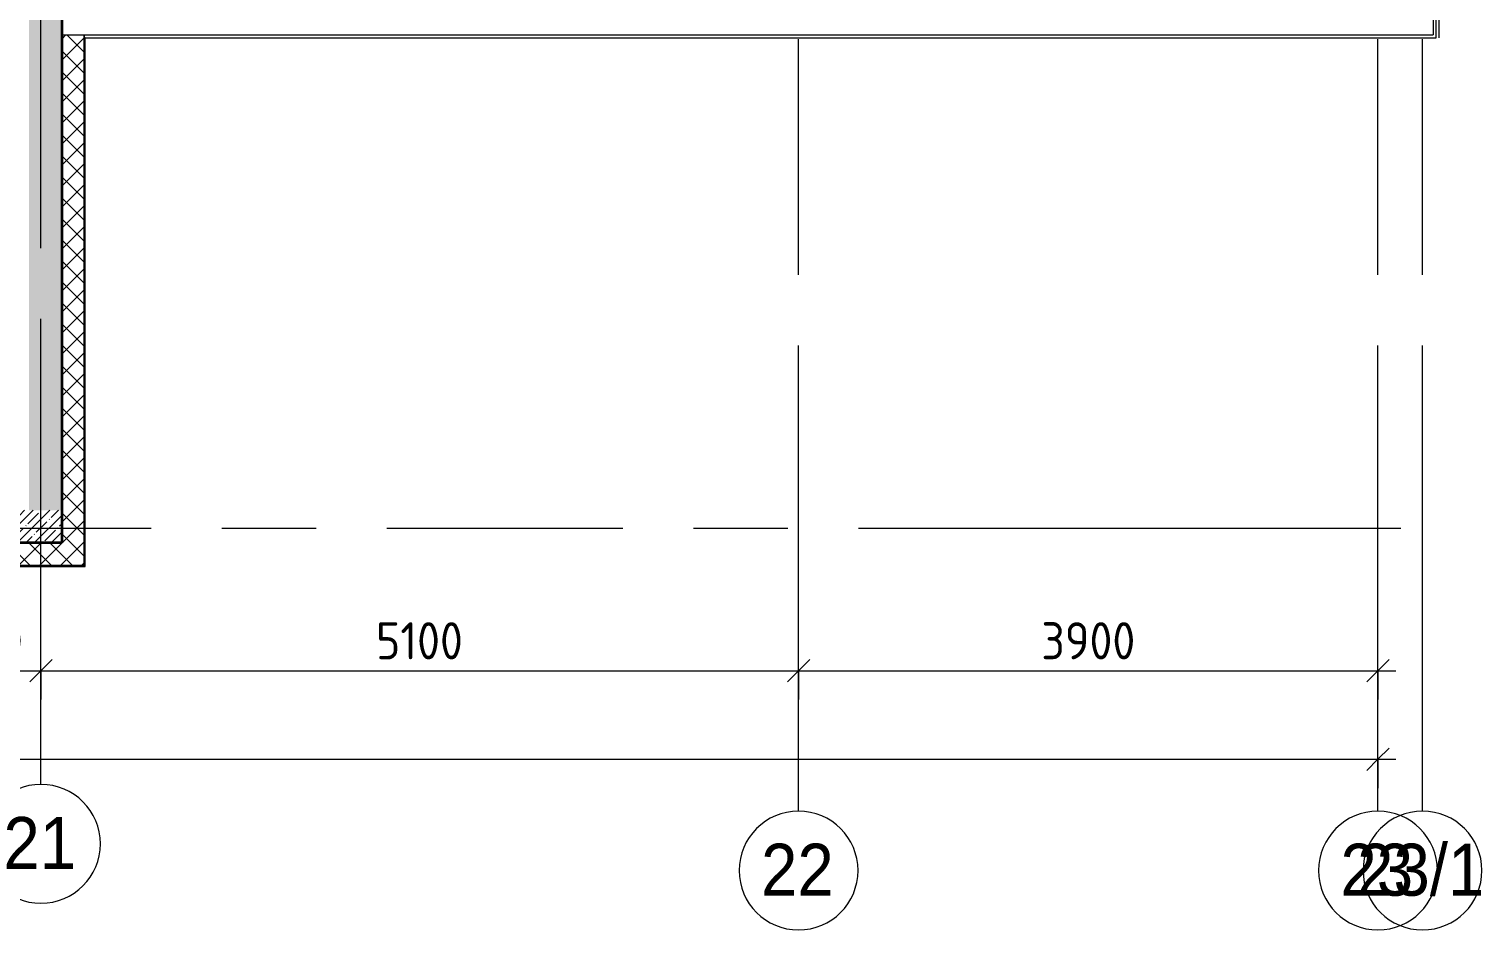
# Model space of a CAD drawing. Header units: millimetres. Extents: x 35378 to 237579, y -8553 to 29000.
# Drawn here: x 75480 to 85260, y -2706 to 3360 of the extents above; entities that cross this region are included whole.
import ezdxf

# ---------------------------------------------------------------- set-up
doc = ezdxf.new("R2010")
doc.units = ezdxf.units.MM
doc.linetypes.add('Осевая', pattern=[3175, 635, -476.25, 1587.5, -476.25])
for name, color, linetype, lineweight in [('A-ANNO-DIMS', 7, 'Continuous', 9), ('A-ANNO-DIMS-100', 7, 'Continuous', 9), ('A-DETL-GENF', 7, 'Continuous', 9), ('A-WALL', 7, 'Continuous', 9), ('I-WALL', 7, 'Continuous', 9), ('Оси', 7, 'Continuous', 9), ('Оси-1', 7, 'Continuous', 20), ('Оси-2', 7, 'Осевая', 9)]:
    doc.layers.add(name, color=color, linetype=linetype, lineweight=lineweight)
for name, color, linetype, lineweight, true_color in [('A-WALL-1', 7, 'Continuous', 35, 0x3c3c3c), ('A-WALL-2', 7, 'Continuous', 13, 0x3c3c3c), ('A-WALL-FNSH-1', 7, 'Continuous', 9, 0x3c3c3c), ('A-WALL-FNSH-2', 7, 'Continuous', 13, 0x3c3c3c)]:
    doc.layers.add(name, color=color, linetype=linetype, lineweight=lineweight, true_color=true_color)
doc.styles.add('Arial', font='arial.ttf', dxfattribs={"width": 0.9, "height": 350})
doc.styles.add('ISOCPEUR', font='isocpeur.ttf', dxfattribs={"width": 0.9, "height": 250})
doc.dimstyles.new('ISO-2_5_0_9К_БОЛЬШОЙ', dxfattribs={"dimscale": 304.8, "dimtxt": 248.995294, "dimasz": 0.492126, "dimexe": 0.393701, "dimexo": 0.984252, "dimgap": 0, "dimtad": 1, "dimdec": 0, "dimrnd": 10, "dimzin": 0, "dimdsep": 46, "dimtxsty": 'ISOCPEUR', "dimblk1": 'OBLIQUE', "dimblk2": 'OBLIQUE', "dimsah": 1, "dimcen": 0.09, "dimdle": 0.393701, "dimazin": 0, "dimtfac": 1, "dimtdec": 4, "dimtix": 1, "dimtmove": 0, "dimatfit": 3, "dimfxl": 1, "dimtvp": 1, "dimtolj": 1, "dimtzin": 0, "dimarcsym": 2})
pattern_1 = [(45, (0, 0), (-70.71068, 70.71068), []), (135, (0, 0), (-70.71068, -70.71068), [])]
pattern_2 = [(45, (0, 0), (-57.02463, 57.02463), []), (45, (57.025, 0), (-57.02463, 57.02463), [100.806, -20.161, 3.353, -16.808])]

# ---------------------------------------------------------------- blocks, each defined once
blk = doc.blocks.new('DET_L_Линия разрыва - М100-30654842-План потолков с обозначением видов отделки и геометрии 1 этажа в осях 12-23')
at = {"layer": 'A-DETL-GENF'}
blk.add_line((11739.9, 0), (0, 0), dxfattribs=at)
blk = doc.blocks.new('Ось сетки - D8-29747960-План потолков с обозначением видов отделки и геометрии 1 этажа в осях 12-23')
at = {"layer": 'Оси-1'}
for start, end in [(360, 180), (180, 360)]:
    blk.add_arc((0, 0), 4, start, end, dxfattribs=at)
blk = doc.blocks.new('DIMBLOCK14-План потолков с обозначением видов отделки и геометрии 1 этажа в осях 12-23')
at = {"layer": 'A-ANNO-DIMS-100'}
for p, q in [((38310, -1751.2), (38310, -1437.2)), ((84560, -1751.2), (84560, -1437.2)), ((38190, -1557.2), (84680, -1557.2)), ((38310, -1557.2), (38310, -1751.2)), ((84560, -1557.2), (84560, -1751.2))]:
    blk.add_line(p, q, dxfattribs=at)
at = {"layer": 'A-ANNO-DIMS-100', "lineweight": 20}
for p, q in [((38310, -1557.2), (38235, -1632.2)), ((38310, -1557.2), (38385, -1482.2)), ((84560, -1557.2), (84485, -1632.2)), ((84560, -1557.2), (84635, -1482.2))]:
    blk.add_line(p, q, dxfattribs=at)
at = {"layer": 'A-ANNO-DIMS-100', "color": 0, "insert": (61028, -1230.6), "char_height": 250, "width": 976.828, "attachment_point": 1, "line_spacing_factor": 1.149209, "style": 'ISOCPEUR'}
blk.add_mtext('46250', dxfattribs=at)
blk = doc.blocks.new('_Oblique')
at = {"color": 0, "linetype": 'ByBlock', "lineweight": -2}
blk.add_line((-0.5, -0.5), (0.5, 0.5), dxfattribs=at)
blk = doc.blocks.new('DIMBLOCK30-План потолков с обозначением видов отделки и геометрии 1 этажа в осях 12-23')
at = {"layer": 'A-ANNO-DIMS-100'}
for p, q in [((74860, -1154.7), (74860, -840.7)), ((75560, -1154.7), (75560, -840.7)), ((74860, -960.7), (75560, -960.7)), ((74860, -960.7), (74860, -1154.7)), ((75560, -960.7), (75560, -1154.7))]:
    blk.add_line(p, q, dxfattribs=at)
at = {"layer": 'A-ANNO-DIMS-100', "lineweight": 20}
for p, q in [((74860, -960.7), (74785, -1035.7)), ((74860, -960.7), (74935, -885.7)), ((75560, -960.7), (75485, -1035.7)), ((75560, -960.7), (75635, -885.7))]:
    blk.add_line(p, q, dxfattribs=at)
at = {"layer": 'A-ANNO-DIMS-100', "color": 0, "insert": (74973, -634.1), "char_height": 250, "width": 568.858, "attachment_point": 1, "line_spacing_factor": 1.149209, "style": 'ISOCPEUR'}
blk.add_mtext('700', dxfattribs=at)
blk = doc.blocks.new('DIMBLOCK31-План потолков с обозначением видов отделки и геометрии 1 этажа в осях 12-23')
at = {"layer": 'A-ANNO-DIMS-100'}
for p, q in [((75560, -1154.7), (75560, -840.7)), ((80660, -1154.7), (80660, -840.7)), ((75560, -960.7), (80660, -960.7)), ((75560, -960.7), (75560, -1154.7)), ((80660, -960.7), (80660, -1154.7))]:
    blk.add_line(p, q, dxfattribs=at)
at = {"layer": 'A-ANNO-DIMS-100', "lineweight": 20}
for p, q in [((75560, -960.7), (75485, -1035.7)), ((75560, -960.7), (75635, -885.7)), ((80660, -960.7), (80585, -1035.7)), ((80660, -960.7), (80735, -885.7))]:
    blk.add_line(p, q, dxfattribs=at)
at = {"layer": 'A-ANNO-DIMS-100', "color": 0, "insert": (77815.5, -634.1), "char_height": 250, "width": 706.764, "attachment_point": 1, "line_spacing_factor": 1.149209, "style": 'ISOCPEUR'}
blk.add_mtext('5100', dxfattribs=at)
blk = doc.blocks.new('DIMBLOCK32-План потолков с обозначением видов отделки и геометрии 1 этажа в осях 12-23')
at = {"layer": 'A-ANNO-DIMS-100'}
for p, q in [((80660, -1154.7), (80660, -840.7)), ((84560, -1154.7), (84560, -840.7)), ((80660, -960.7), (84680, -960.7)), ((80660, -960.7), (80660, -1154.7)), ((84560, -960.7), (84560, -1154.7))]:
    blk.add_line(p, q, dxfattribs=at)
at = {"layer": 'A-ANNO-DIMS-100', "lineweight": 20}
for p, q in [((80660, -960.7), (80585, -1035.7)), ((80660, -960.7), (80735, -885.7)), ((84560, -960.7), (84485, -1035.7)), ((84560, -960.7), (84635, -885.7))]:
    blk.add_line(p, q, dxfattribs=at)
at = {"layer": 'A-ANNO-DIMS-100', "color": 0, "insert": (82294, -634.1), "char_height": 250, "width": 758.478, "attachment_point": 1, "line_spacing_factor": 1.149209, "style": 'ISOCPEUR'}
blk.add_mtext('3900', dxfattribs=at)

msp = doc.modelspace()

# ---------------------------------------------------------------- hatches: boundary and pattern name
at = {"layer": 'A-WALL'}
h = msp.add_hatch(dxfattribs=at)
h.set_pattern_fill('FP_19', color=256, style=0, pattern_type=2)
h.set_pattern_definition(pattern_1)
h.paths.add_polyline_path([(75850, -250), (75850, 3320), (75700, 3320), (75700, -250)])
h = msp.add_hatch(dxfattribs=at)
h.set_pattern_fill('FP_19', color=256, style=0, pattern_type=2)
h.set_pattern_definition(pattern_1)
h.paths.add_polyline_path([(75700, -250), (75700, -100), (56627.1, -100), (56627.1, -250), (73497.9, -250)])
at = {"layer": 'I-WALL'}
h = msp.add_hatch(dxfattribs=at)
h.set_pattern_fill('FP_17', color=256, style=0, pattern_type=2)
h.set_pattern_definition(pattern_2)
h.paths.add_polyline_path([(75480, 120), (75700, 120), (75700, 3550), (75480, 3550), (75480, 470.3)])
h.paths.add_polyline_path([(75480, 4050), (75700, 4050), (75700, 7900), (75480, 7900), (75480, 4604.4)])
h = msp.add_hatch(dxfattribs=at)
h.set_pattern_fill('FP_17', color=256, style=0, pattern_type=2)
h.set_pattern_definition(pattern_2)
h.paths.add_polyline_path([(75700, -100), (75700, 120), (71860, 120), (71860, -100), (73497.9, -100)])

# ---------------------------------------------------------------- linework, layer by layer
at = {"layer": 'A-WALL'}
for p, q in [((75700, 3320), (75853, 3320)), ((75850, -250), (75850, 3320)), ((75858, 3300), (75853, 3300)), ((38742.7, -250), (75850, -250))]:
    msp.add_line(p, q, dxfattribs=at)
at = {"layer": 'A-WALL-1'}
for p, q in [((75700, 3550), (75700, -100)), ((75700, -100), (65910, -100))]:
    msp.add_line(p, q, dxfattribs=at)
at = {"layer": 'A-WALL-2'}
for p in [(84931.6, 10242), (75853, 3320)]:
    msp.add_line(p, (84931.6, 3320), dxfattribs=at)
at = {"layer": 'A-WALL-FNSH-1'}
for p, q in [((84951.6, 3300), (84951.6, 10242)), ((75858, -258), (75858, 3300)), ((75858, 3300), (84951.6, 3300)), ((38742.7, -258), (75858, -258))]:
    msp.add_line(p, q, dxfattribs=at)
at = {"layer": 'A-WALL-FNSH-2'}
for p, q in [((75853, -253), (75853, 3320)), ((38742.7, -253), (75853, -253))]:
    msp.add_line(p, q, dxfattribs=at)
at = {"layer": 'Оси'}
for p, q in [((75560, -1726.3), (75560, 773.7)), ((80660, -1906.3), (80660, 593.7)), ((84560, -1906.3), (84560, 593.7)), ((84860, -1906.3), (84860, 593.7)), ((82214, 0), (84714, 0))]:
    msp.add_line(p, q, dxfattribs=at)
at = {"layer": 'Оси-2'}
for p, q in [((75560, 773.7), (75560, 25078.1)), ((80660, 593.7), (80660, 24890.1)), ((84560, 593.7), (84560, 19415.1)), ((84860, 593.7), (84860, 19415.1)), ((38678.1, 0), (82214, 0))]:
    msp.add_line(p, q, dxfattribs=at)

# ---------------------------------------------------------------- block references
at = {"layer": 'A-DETL-GENF', "rotation": 90.00000000000031}
msp.add_blockref('DET_L_Линия разрыва - М100-30654842-План потолков с обозначением видов отделки и геометрии 1 этажа в осях 12-23', (84970, 3301.1), dxfattribs=at)
at = {"layer": 'Оси-1', "xscale": 99.99999999999993, "yscale": 99.99999999999993, "zscale": 99.99999999999993}
for p in [(75560, -2126.3), (80660, -2306.3), (84560, -2306.3), (84860, -2306.3)]:
    msp.add_blockref('Ось сетки - D8-29747960-План потолков с обозначением видов отделки и геометрии 1 этажа в осях 12-23', p, dxfattribs=at)

# ---------------------------------------------------------------- texts
at = {"layer": 'Оси', "char_height": 350, "attachment_point": 1, "style": 'Arial'}
for s, insert, width in [('21', (75307.4, -1945.6), 606.076), ('22', (80407.4, -2125.6), 606.076), ('23', (84307.4, -2125.6), 606.076), ('23/1', (84419.7, -2125.6), 1060.633)]:
    msp.add_mtext(s, dxfattribs=dict(at, insert=insert, width=width))

# ---------------------------------------------------------------- dimensions: what is measured, and where the dimension line sits
at = {"layer": 'A-ANNO-DIMS'}
for base, p1, p2, override, picture, middle in [((75560, -960.7), (74860, -854.7), (75560, -854.7), {"dimpost": '<>', "dimfxl": 700}, 'DIMBLOCK30-План потолков с обозначением видов отделки и геометрии 1 этажа в осях 12-23', (75210, -835.7)), ((80660, -960.7), (75560, -854.7), (80660, -854.7), {"dimpost": '<>', "dimfxl": 5100}, 'DIMBLOCK31-План потолков с обозначением видов отделки и геометрии 1 этажа в осях 12-23', (78110, -835.7)), ((84560, -960.7), (80660, -854.7), (84560, -854.7), {"dimpost": '<>', "dimfxl": 3900}, 'DIMBLOCK32-План потолков с обозначением видов отделки и геометрии 1 этажа в осях 12-23', (82610, -835.7)), ((84560, -1557.2), (38310, -1451.2), (84560, -1451.2), {"dimpost": '<>', "dimfxl": 46250}, 'DIMBLOCK14-План потолков с обозначением видов отделки и геометрии 1 этажа в осях 12-23', (61435, -1432.2))]:
    dim = msp.add_linear_dim(base=base, p1=p1, p2=p2, dimstyle='ISO-2_5_0_9К_БОЛЬШОЙ', override=override, dxfattribs=at)
    dim.commit()
    dim.dimension.update_dxf_attribs({"geometry": picture, "text_midpoint": middle})

doc.saveas('drawing.dxf')
